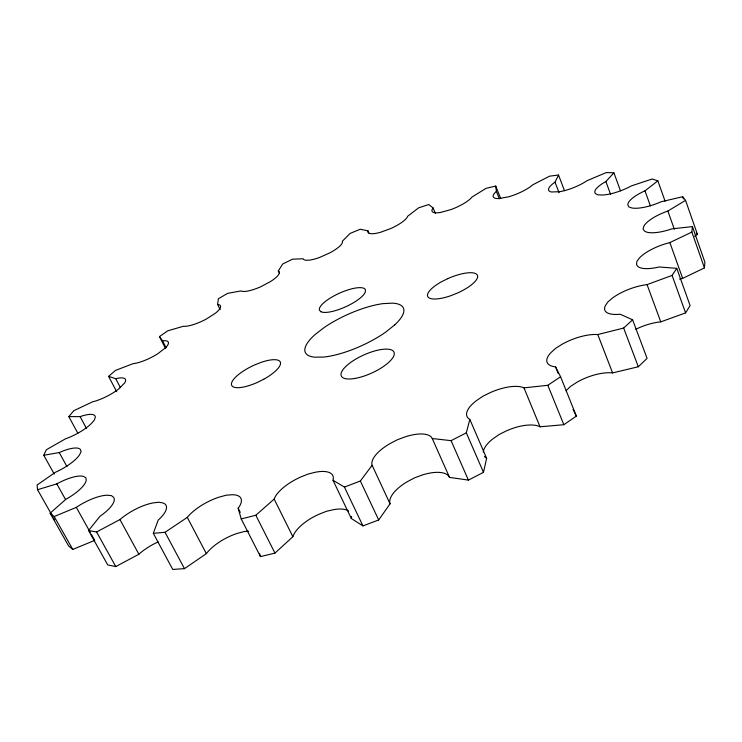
<?xml version="1.0" encoding="UTF-8"?>
<svg xmlns="http://www.w3.org/2000/svg" width="742" height="742" viewBox="0 0 742 742"><rect width="100%" height="100%" fill="white"/><g stroke="black" fill="none" stroke-linecap="round" stroke-linejoin="round"><path stroke-width="1.11" d="M679.589 279.15A29.522 10.74 -19.5 0 1 682.659 278.371L704.436 267.918L704.9 262.214L692.444 226.616L671.844 228.87A28.289 9.062 -19.9 0 1 644.566 231.077L643.064 229.12L643.768 226.412A28.289 9.062 -19.9 0 1 667.865 211.043L685.562 200.368L682.649 196.732L661.122 201.759A26.712 8.106 -20.3 0 1 631.85 207.964L628.864 206.944L627.88 205.052A26.712 8.106 -20.3 0 1 644.983 190.824L657.857 180.853L665.12 201.314M704.436 267.918L691.869 232.07L692.444 226.616M165.54 348.536L159.474 336.58L167.748 330.821L183.357 326.276A22.037 5.862 -25.8 0 0 206.22 319.106L215.161 313.393A22.037 5.862 -25.8 0 0 217.619 304.48L218.361 298.748L227.59 293.378L240.918 290.92A21.601 5.686 -25.1 0 0 260.887 286.681L270.682 281.441A21.601 5.686 -25.1 0 0 278.306 270.951L282.665 264.013L292.506 259.19L303.181 258.763A21.462 5.63 -24.3 0 0 319.644 257.428L329.921 252.827A21.462 5.63 -24.3 0 0 342.359 241.224L350.131 233.396L360.269 229.25L367.967 230.799A21.639 5.695 -23.6 0 0 380.349 232.339L390.746 228.545A21.639 5.695 -23.6 0 0 407.627 216.274L418.646 207.834L428.765 204.523L433.124 207.992A22.112 5.89 -22.9 0 0 440.841 212.379L450.978 209.559A22.112 5.89 -22.9 0 0 471.921 197.103L485.991 188.366L495.73 186.056L500.711 198.55M248.598 531.207L244.619 531.457L237.616 533.294A31.702 12.864 -28 0 0 206.359 553.643L184.47 568.65L172.738 569.439L153.316 533.331L165.03 532.292L187.299 517.397A32.045 12.169 -27.7 0 1 219.057 497.159L226.097 495.229L232.07 494.728A32.045 12.169 -27.7 0 1 238.163 508.233L241.224 518.936L255.823 515.254L274.15 499.097A32.694 12.939 -26.3 0 1 300.742 476.995L308.412 473.952L315.693 472.172A32.694 12.939 -26.3 0 1 333 480.259L351.3 518.5L362.94 525.92L378.689 519.957L390.06 503.846A32.565 13.996 -24.5 0 1 407.349 481.669L414.695 477.792L422.439 474.954A32.565 13.996 -24.5 0 1 449.541 477.403L468.415 480.102L483.478 472.329L486.641 458.324L469.825 419.36A32.741 13.004 -22.6 0 1 476.587 400.522L482.912 396.237L490.369 392.546A32.741 13.004 -22.6 0 1 523.982 387.871L547.837 385.293L560.581 376.75L555.572 366.891A32.147 12.28 -21.1 0 1 550.805 352.747L555.359 348.545L561.638 344.529A32.147 12.28 -21.1 0 1 597.774 334.559L623.651 328.047L632.611 319.821L647.08 358.377L638.315 366.761L612.595 372.901A31.804 12.985 -20.9 0 0 576.692 382.399L570.505 386.443L566.044 390.719M483.478 472.329L466.319 432.836L469.825 419.36M153.316 533.331L158.194 520.123A30.997 11.13 -28.6 0 0 162.934 502.937L158.769 502.213L153.028 502.918A30.997 11.13 -28.6 0 0 119.954 519.576L96.571 531.949L88.586 530.558L99.892 516.349A29.634 10.008 -28.9 0 0 113.665 497.4L111.504 495.656L107.432 495.229A29.634 10.008 -28.9 0 0 76.324 507.37L54.194 516.543L50.122 513.214L65.862 499.292A28.094 8.941 -28.7 0 0 86.193 480.324L85.924 477.829L83.651 476.466A28.094 8.941 -28.7 0 0 56.819 483.877L37.564 489.711L37.1 485.018L55.325 472.32A26.527 8.004 -28.4 0 0 79.663 454.633L81.054 451.665L80.479 449.606A26.527 8.004 -28.4 0 0 59.23 452.564L43.769 455.273L54.268 474.129M43.769 455.273L46.356 449.754L65.435 438.837A25.052 7.225 -27.8 0 0 91.591 423.283L94.308 420.102L95.245 417.57A25.052 7.225 -27.8 0 0 80.108 416.624L68.802 416.605L77.901 433.328M620.488 190.815L613.912 172.83L606.297 172.561L587.07 180.668A23.93 6.687 -21.5 0 1 559.746 191.686L551.501 191.993A23.93 6.687 -21.5 0 1 555.035 182.152L558.531 175.038L549.59 176.16L532.737 184.823A22.872 6.214 -22.1 0 1 508.242 196.899L498.791 198.568A22.872 6.214 -22.1 0 1 496.379 191.39L495.73 186.056M635.792 329.309A30.83 11.918 -19.9 0 1 660.77 321.861L685.589 312.892L690.106 305.583L676.769 268.335L659.156 266.972A29.819 10.138 -19.9 0 1 636.562 264.171L636.924 261.277L639.53 257.864A29.819 10.138 -19.9 0 1 669.859 242.588L691.869 232.07M632.611 319.821L620.266 314.246A31.145 11.26 -20.2 0 1 605.314 305.75L607.772 302.068L612.326 298.173A31.145 11.26 -20.2 0 1 647.07 284.613L672.094 275.421L676.769 268.335M333 480.259L344.446 487.086L360.352 481.002L372.122 465.29A32.926 13.245 -24.5 0 1 389.958 443.633L397.387 439.746L405.206 436.843A32.926 13.245 -24.5 0 1 432.252 438.522L451.071 440.655L466.319 432.836M68.802 416.605L73.838 410.688L92.537 401.839A23.781 6.622 -27.2 0 0 118.776 388.901L124.702 382.9A23.781 6.622 -27.2 0 0 115.715 378.698L108.592 376.37L115.492 370.406L132.948 363.71A22.77 6.168 -26.5 0 0 157.981 353.619L165.651 347.646A22.77 6.168 -26.5 0 0 162.563 340.801L159.474 336.58M657.857 180.853L652.218 178.98L631.303 185.927A25.228 7.318 -20.8 0 1 602.216 195.035L598.135 194.886L595.77 193.81A25.228 7.318 -20.8 0 1 605.88 181.54L613.912 172.83M241.224 518.936L260.451 556.593L274.957 553.115L292.877 536.698A32.342 13.671 -26.5 0 1 318.902 514.28L326.499 511.284L333.752 509.615A32.342 13.671 -26.5 0 1 348.619 510.988M483.292 452.026A32.388 13.736 -22.5 0 1 492.957 438.8L499.181 434.478L506.545 430.814A32.388 13.736 -22.5 0 1 540.046 426.789L563.837 424.712L576.376 416.104L560.581 376.75M694.558 236.234L697.471 234.444L685.562 200.368M88.586 530.558L107.72 564.94L115.771 566.582L138.865 554.246A30.682 11.779 -28.9 0 1 158.102 541.957M50.122 513.214L68.552 545.852L72.753 549.432L94.698 540.389L91.359 534.388M696.274 232.886L697.471 234.444M54.194 516.543L72.753 549.432M37.564 489.711L52.357 515.903M53.489 517.925L54.63 519.938M56.819 483.877L65.593 499.598M76.324 507.37L90.246 532.385M96.571 531.949L115.771 566.582M59.23 452.564L66.966 466.57M119.954 519.576L138.865 554.246M80.108 416.624L86.564 428.561M165.03 532.292L184.47 568.65M115.715 378.698L120.417 387.658M187.299 517.397L206.359 553.643M108.592 376.37L116.67 391.683M238.163 508.233L240.269 512.351M162.563 340.801L166.134 347.85M255.823 515.254L274.957 553.115M573.047 409.454L576.376 416.104M274.15 499.097L292.877 536.698M217.619 304.48L220.133 309.637M344.446 487.086L362.94 525.92M360.352 481.002L378.689 519.957M372.122 465.29L390.06 503.846M278.306 270.951L279.261 273M432.252 438.522L449.541 477.403M451.071 440.655L468.415 480.102M367.967 230.799L368.876 232.877M433.124 207.992L435.341 213.297M523.982 387.871L540.046 426.789M547.837 385.293L563.837 424.712M555.572 366.891L558.095 373.18M496.379 191.39L499.31 198.763M597.774 334.559L612.595 372.901M558.531 175.038L564.495 190.713M555.035 182.152L559.069 192.707M623.651 328.047L638.315 366.761M647.07 284.613L660.77 321.861M605.88 181.54L610.592 194.33M672.094 275.421L685.589 312.892M644.983 190.824L650.428 205.979M669.859 242.588L682.659 278.371M667.865 211.043L674.311 229.185M682.649 196.732L683.41 198.912M259.524 553.523L260.451 556.593M351.578 516.432A32.342 13.671 -26.5 0 1 351.3 518.5M486.641 458.324A32.388 13.736 -22.5 0 1 484.433 456.376M394.698 324.922L385.599 332.184A53.851 17.103 -24.4 0 1 323.605 357.069L314.432 357.162A53.851 17.103 -24.4 0 1 315.461 334.225L324.458 327.333A53.851 17.103 -24.4 0 1 383.15 303.617L392.425 303.144A53.851 17.103 -24.4 0 1 394.698 324.922M447.714 278.658L441.611 281.7A27.018 8.542 -23 0 0 427.921 296.828A27.018 8.542 -23 0 0 450.756 295.715L457.406 293.071A27.018 8.542 -23 0 0 477.189 274.865A27.018 8.542 -23 0 0 447.714 278.658M263.809 379.208L257.4 382.399A26.953 8.505 -25.8 0 1 231.467 384.634A26.953 8.505 -25.8 0 1 254.552 364.971L260.841 362.467A26.953 8.505 -25.8 0 1 280.495 362.69A26.953 8.505 -25.8 0 1 263.809 379.208M320.841 311.686L319.44 310.184A25.163 7.466 -24.3 0 1 339.715 293.071A25.163 7.466 -24.3 0 1 365.37 289.649L365.389 291.764A25.163 7.466 -24.3 0 1 345.188 306.993A25.163 7.466 -24.3 0 1 320.841 311.686M355.028 378.429A28.919 9.869 -24.4 0 0 394.28 353.313A28.919 9.869 -24.4 0 0 353.6 360.454A28.919 9.869 -24.4 0 0 355.028 378.429"/></g></svg>
